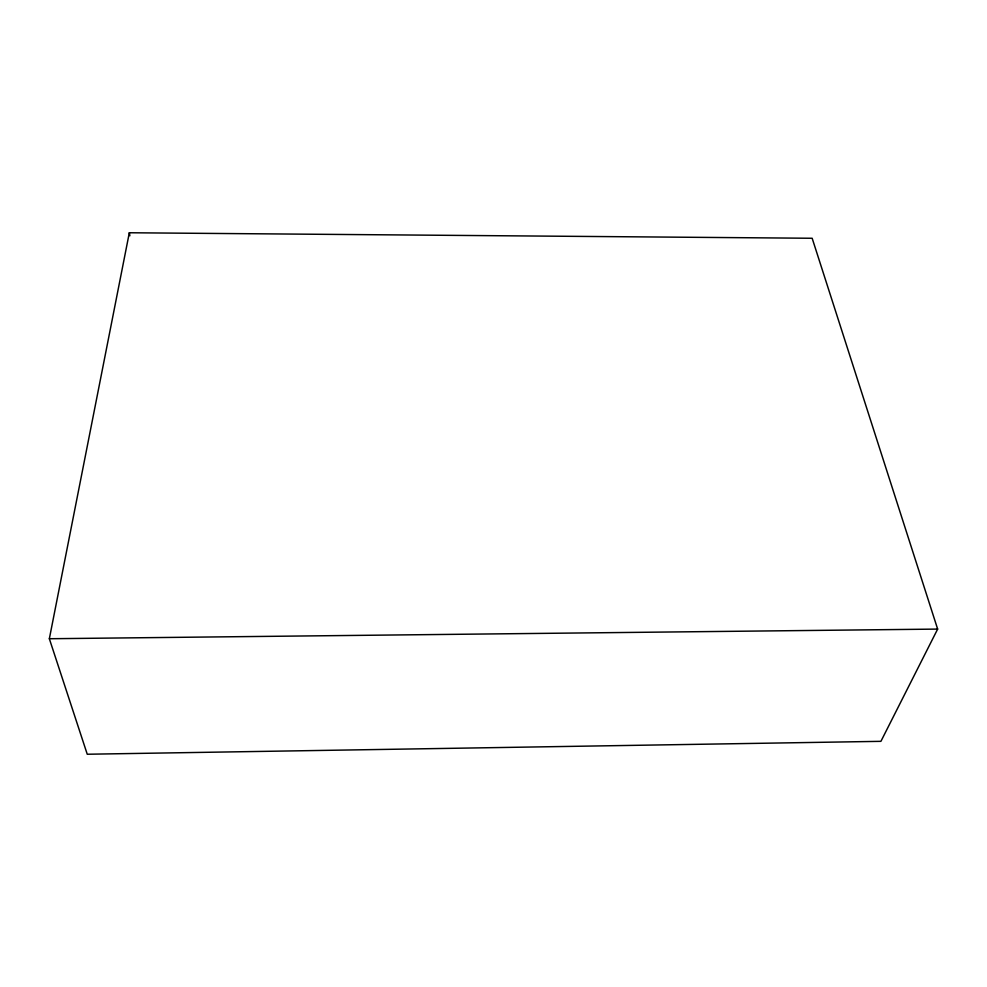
<?xml version="1.0" encoding="UTF-8"?>
<svg xmlns="http://www.w3.org/2000/svg" width="987" height="987" viewBox="0 0 987 987"><rect width="100%" height="100%" fill="white"/><g stroke="black" fill="none" stroke-linecap="round" stroke-linejoin="round"><path stroke-width="1.48" d="M49.35 638.737L129.322 232.759L812.165 238.262L937.65 629.089L880.922 741.336L87.251 754.241L49.35 638.737L937.65 629.089M129.322 232.759L129.865 235.782"/></g></svg>
